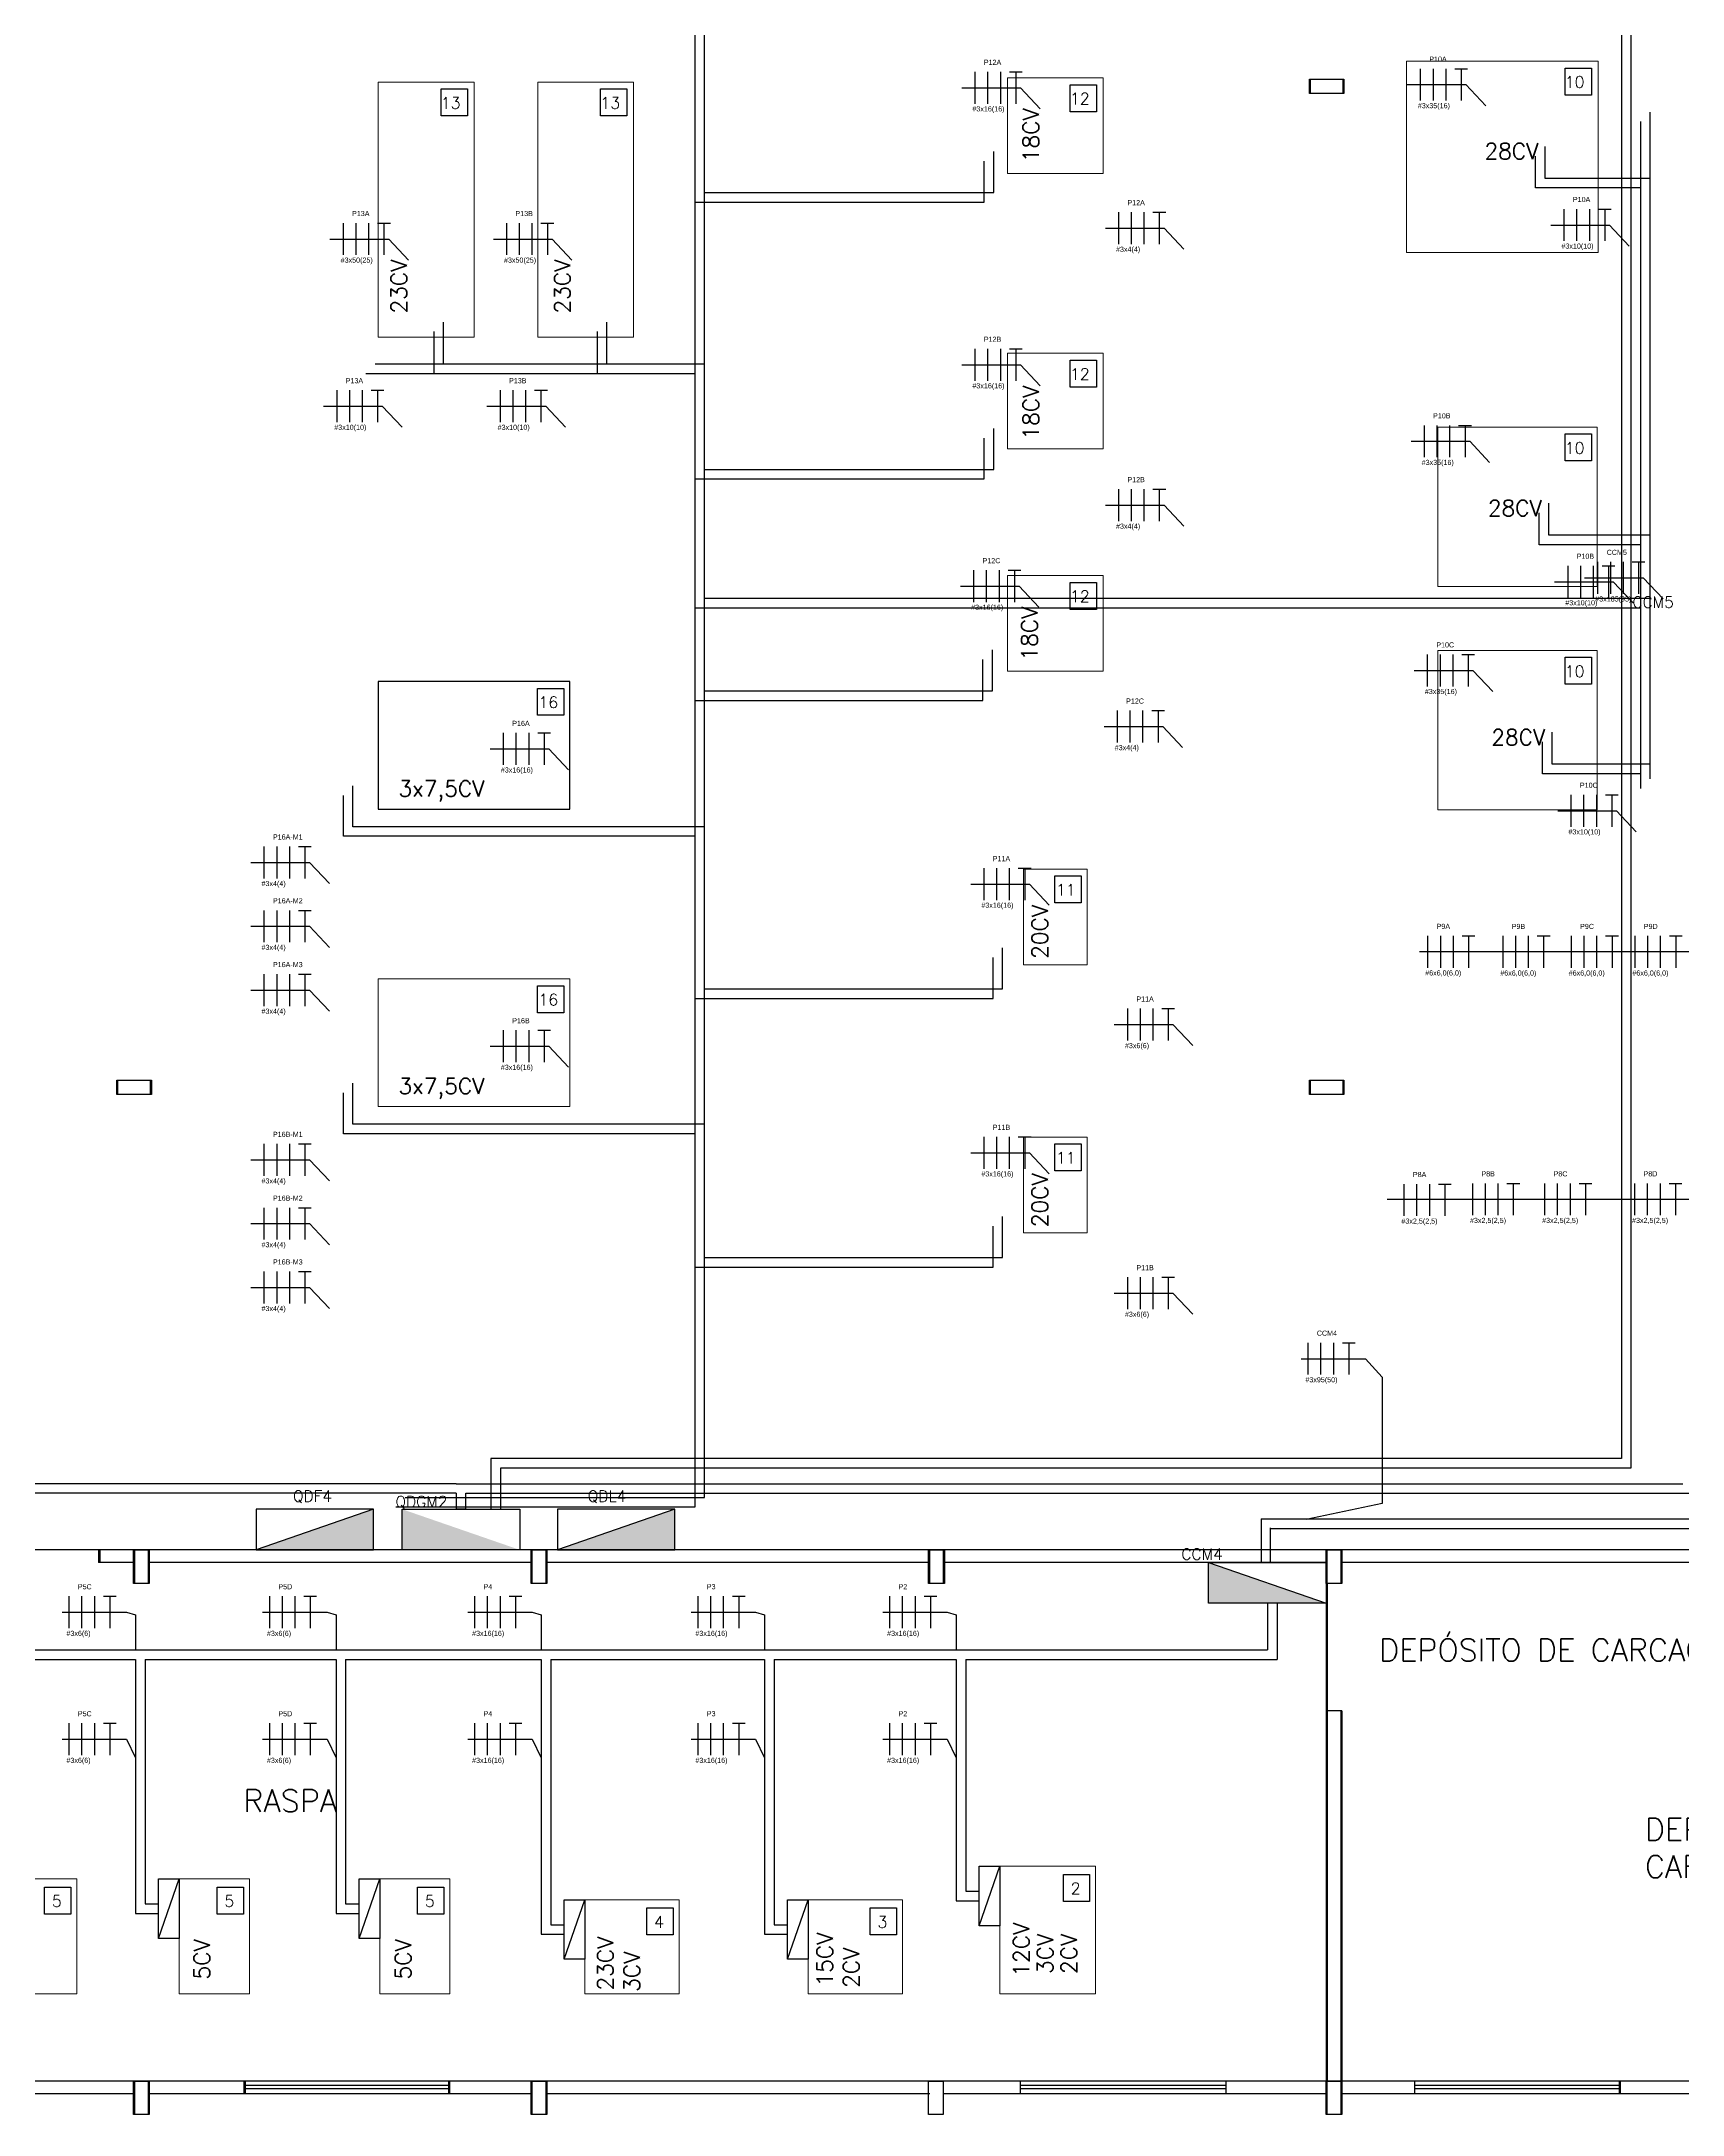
# Model space of a CAD drawing. Extents: x -543 to 641, y -146 to 322.
# Drawn here: x 241.61 to 267.32, y 140.77 to 173.26 of the extents above; entities that cross this region are included whole.
import ezdxf

# ---------------------------------------------------------------- set-up
doc = ezdxf.new("R2010")
doc.units = 0
doc.header["$MEASUREMENT"] = 0
for name, color, linetype in [('_ARQ', 5, 'Continuous'), ('_ARQ-TEXTO', 4, 'Continuous'), ('_ELT-ELETROCALHAS', 1, 'Continuous'), ('_ELT-MAQUINAS-TEXTO', 4, 'Continuous'), ('_ELT-MÁQUINAS', 3, 'Continuous'), ('_ELT-PONTO', 2, 'Continuous'), ('_ELT-PONTO-TEXTO', 4, 'Continuous'), ('_ELT_ELETRODUTOS', 6, 'Continuous'), ('ELET_FIAÇÃO', 1, 'Continuous')]:
    doc.layers.add(name, color=color, linetype=linetype)
doc.styles.add('textstyle3', font='romans')
doc.styles.add('textstyle4', font='arial.ttf')
doc.styles.add('textstyle7', font='romans__.ttf')

# ---------------------------------------------------------------- blocks, each defined once
blk = doc.blocks.new('FIACAO_LAMP_ELETRO_3FT')
at = {"layer": 'ELET_FIAÇÃO', "color": 4, "linetype": 'Continuous'}
for p, q in [((0, -0.25), (0, 0.25)), ((0.2, -0.25), (0.2, 0.25)), ((0.4, -0.25), (0.4, 0.25)), ((0.536, 0.25), (0.736, 0.25)), ((0.636, 0.25), (0.636, -0.25))]:
    blk.add_line(p, q, dxfattribs=at)
at = {"layer": 'ELET_FIAÇÃO', "color": 4, "linetype": 'Continuous', "style": 'textstyle4'}
for tag, p in [('C', (0.136, 0.36)), ('B', (-0.043, -0.37))]:
    blk.add_attdef(tag, p, '', height=0.08, dxfattribs=at)

msp = doc.modelspace()

# ---------------------------------------------------------------- hatches: boundary and pattern name
at = {"layer": '_ELT-PONTO', "linetype": 'Continuous', "transparency": 33554687}
for points in [[(246.812, 149.618), (246.812, 150.254), (244.972, 149.618)], [(249.103, 149.618), (247.263, 150.254), (247.263, 149.618)], [(251.533, 149.618), (251.533, 150.254), (249.693, 149.618)]]:
    msp.add_hatch(color=256, dxfattribs=at).paths.add_polyline_path(points, flags=0)
at = {"layer": '_ELT-PONTO'}
h = msp.add_hatch(color=256, dxfattribs=at)
h.dxf.hatch_style = 1
h.paths.add_polyline_path([(259.899, 149.418), (259.899, 148.781), (261.739, 148.781)])

# ---------------------------------------------------------------- linework, layer by layer
at = {"layer": '_ARQ'}
for p, q in [((267.966, 149.618), (224.593, 149.618)), ((267.984, 149.618), (224.611, 149.618)), ((243.052, 149.418), (242.503, 149.418)), ((243.07, 149.418), (242.521, 149.418)), ((249.281, 149.418), (243.281, 149.418)), ((249.299, 149.418), (243.299, 149.418)), ((255.51, 149.418), (249.51, 149.418)), ((255.528, 149.418), (249.528, 149.418)), ((261.739, 149.418), (255.739, 149.418)), ((261.757, 149.418), (255.757, 149.418)), ((267.968, 149.418), (261.968, 149.418)), ((267.986, 149.418), (261.986, 149.418)), ((277.768, 141.293), (224.593, 141.293)), ((277.786, 141.293), (224.611, 141.293)), ((243.052, 141.093), (237.052, 141.093)), ((243.07, 141.093), (237.07, 141.093)), ((249.281, 141.093), (243.281, 141.093)), ((249.299, 141.093), (243.299, 141.093)), ((244.787, 141.093), (244.787, 141.296)), ((244.787, 141.231), (247.984, 141.231)), ((244.787, 141.178), (247.984, 141.178)), ((244.805, 141.093), (244.805, 141.296)), ((244.805, 141.231), (248.002, 141.231)), ((244.805, 141.178), (248.002, 141.178)), ((247.987, 141.296), (247.987, 141.093)), ((248.005, 141.296), (248.005, 141.093)), ((255.51, 141.093), (249.51, 141.093)), ((255.528, 141.093), (249.528, 141.093)), ((261.739, 141.093), (255.739, 141.093)), ((261.757, 141.093), (255.757, 141.093)), ((256.951, 141.093), (256.951, 141.296)), ((256.951, 141.231), (260.148, 141.231)), ((256.951, 141.178), (260.148, 141.178)), ((256.969, 141.231), (260.166, 141.231)), ((256.969, 141.178), (260.166, 141.178)), ((260.169, 141.296), (260.169, 141.093)), ((267.966, 141.093), (261.968, 141.093)), ((267.984, 141.093), (261.986, 141.093)), ((263.132, 141.093), (263.132, 141.296)), ((263.132, 141.231), (266.329, 141.231)), ((263.132, 141.178), (266.329, 141.178)), ((263.15, 141.231), (266.347, 141.231)), ((263.15, 141.178), (266.347, 141.178)), ((266.332, 141.296), (266.332, 141.093)), ((266.35, 141.296), (266.35, 141.093))]:
    msp.add_line(p, q, dxfattribs=at)
at = {"layer": '_ARQ', "linetype": 'Continuous'}
for p, q in [((242.503, 149.618), (242.503, 149.418)), ((242.521, 149.618), (242.521, 149.418)), ((261.739, 149.093), (261.739, 141.293)), ((261.757, 149.093), (261.757, 141.293)), ((261.968, 147.093), (261.739, 147.093)), ((261.986, 147.093), (261.757, 147.093)), ((261.968, 147.093), (261.968, 141.293)), ((261.986, 147.093), (261.986, 141.293))]:
    msp.add_line(p, q, dxfattribs=at)
at = {"layer": '_ARQ'}
for points in [[(261.477, 172.668), (262.001, 172.668), (262.001, 172.439), (261.477, 172.439)], [(261.495, 172.668), (262.019, 172.668), (262.019, 172.439), (261.495, 172.439)], [(242.789, 156.981), (243.314, 156.981), (243.314, 156.752), (242.789, 156.752)], [(242.807, 156.981), (243.332, 156.981), (243.332, 156.752), (242.807, 156.752)], [(261.477, 156.981), (262.001, 156.981), (262.001, 156.752), (261.477, 156.752)], [(261.495, 156.981), (262.019, 156.981), (262.019, 156.752), (261.495, 156.752)], [(243.281, 149.618), (243.281, 149.093), (243.052, 149.093), (243.052, 149.618)], [(243.299, 149.618), (243.299, 149.093), (243.07, 149.093), (243.07, 149.618)], [(249.51, 149.618), (249.51, 149.093), (249.281, 149.093), (249.281, 149.618)], [(249.528, 149.618), (249.528, 149.093), (249.299, 149.093), (249.299, 149.618)], [(255.739, 149.618), (255.739, 149.093), (255.51, 149.093), (255.51, 149.618)], [(255.757, 149.618), (255.757, 149.093), (255.528, 149.093), (255.528, 149.618)], [(261.968, 149.618), (261.968, 149.093), (261.739, 149.093), (261.739, 149.618)], [(261.986, 149.618), (261.986, 149.093), (261.757, 149.093), (261.757, 149.618)], [(243.281, 141.293), (243.281, 140.769), (243.052, 140.769), (243.052, 141.293)], [(243.299, 141.293), (243.299, 140.769), (243.07, 140.769), (243.07, 141.293)], [(249.51, 141.293), (249.51, 140.769), (249.281, 140.769), (249.281, 141.293)], [(249.528, 141.293), (249.528, 140.769), (249.299, 140.769), (249.299, 141.293)], [(255.739, 141.293), (255.739, 140.769), (255.51, 140.769), (255.51, 141.293)], [(261.968, 141.293), (261.968, 140.769), (261.739, 140.769), (261.739, 141.293)], [(261.986, 141.293), (261.986, 140.769), (261.757, 140.769), (261.757, 141.293)]]:
    msp.add_lwpolyline(points, close=True, dxfattribs=at)
at = {"layer": '_ELT-ELETROCALHAS', "color": 254, "true_color": 0xfeeab9}
for p, q in [((248.108, 150.654), (267.332, 150.654)), ((248.108, 150.504), (248.108, 150.254)), ((248.258, 150.504), (267.482, 150.504)), ((248.258, 150.254), (248.108, 150.254)), ((260.72, 150.103), (260.72, 149.418)), ((260.72, 150.103), (267.554, 150.103)), ((260.87, 149.953), (267.704, 149.953))]:
    msp.add_line(p, q, dxfattribs=at)
at = {"layer": '_ELT-ELETROCALHAS', "color": 254}
for points in [[(247.16, 150.29), (251.85, 150.29), (251.85, 185.2)], [(247.31, 150.44), (252, 150.44), (252, 185.35)], [(266.67, 161.55), (266.67, 172)], [(266.82, 161.7), (266.82, 172.15)], [(252, 164.53), (266.82, 164.53)], [(251.85, 164.38), (266.67, 164.38)]]:
    msp.add_lwpolyline(points, dxfattribs=at)
at = {"layer": '_ELT-ELETROCALHAS', "color": 116, "true_color": 0x136734}
for points in [[(268.168, 181.355), (266.367, 181.355), (266.367, 151.048), (248.653, 151.048), (248.653, 150.254)], [(268.168, 181.205), (266.517, 181.205), (266.517, 150.898), (248.803, 150.898), (248.803, 150.254)]]:
    msp.add_lwpolyline(points, dxfattribs=at)
at = {"layer": '_ELT-ELETROCALHAS', "color": 32}
for points in [[(266.82, 171.11), (265.17, 171.11), (265.17, 171.61)], [(251.85, 170.74), (256.38, 170.74), (256.38, 171.38)], [(252, 170.89), (256.53, 170.89), (256.53, 171.53)], [(266.67, 170.96), (265.02, 170.96), (265.02, 171.46)], [(247.76, 168.05), (247.76, 168.71)], [(247.91, 168.2), (247.91, 168.86)], [(250.32, 168.05), (250.32, 168.71)], [(250.47, 168.2), (250.47, 168.86)], [(251.85, 168.05), (246.69, 168.05)], [(252, 168.2), (246.84, 168.2)], [(251.85, 166.4), (256.38, 166.4), (256.38, 167.04)], [(252, 166.55), (256.53, 166.55), (256.53, 167.19)], [(266.82, 165.52), (265.23, 165.52), (265.23, 166.02)], [(266.67, 165.37), (265.08, 165.37), (265.08, 165.87)], [(251.85, 162.93), (256.36, 162.93), (256.36, 163.57)], [(252, 163.08), (256.51, 163.08), (256.51, 163.72)], [(266.67, 161.78), (265.13, 161.78), (265.13, 162.28)], [(266.82, 161.93), (265.28, 161.93), (265.28, 162.43)], [(252, 160.95), (246.49, 160.95), (246.49, 161.59)], [(251.85, 160.8), (246.34, 160.8), (246.34, 161.44)], [(251.85, 158.26), (256.52, 158.26), (256.52, 158.9)], [(252, 158.41), (256.67, 158.41), (256.67, 159.05)], [(252, 156.29), (246.49, 156.29), (246.49, 156.93)], [(251.85, 156.14), (246.34, 156.14), (246.34, 156.78)], [(251.85, 154.05), (256.52, 154.05), (256.52, 154.69)], [(252, 154.2), (256.67, 154.2), (256.67, 154.84)]]:
    msp.add_lwpolyline(points, dxfattribs=at)
at = {"layer": '_ELT-ELETROCALHAS', "color": 254, "true_color": 0xfeeab9}
for points in [[(248.108, 150.504), (224.934, 150.504), (224.934, 166.975)], [(248.108, 150.654), (225.084, 150.654), (225.084, 166.975)], [(248.258, 150.254), (248.258, 150.504)], [(260.87, 149.418), (260.87, 149.961)]]:
    msp.add_lwpolyline(points, dxfattribs=at)
at = {"layer": '_ELT-ELETROCALHAS', "color": 32, "true_color": 0xcd6928}
for points in [[(260.822, 148.781), (260.822, 148.05)], [(260.972, 148.781), (260.972, 147.9)], [(230.809, 148.05), (260.822, 148.05)], [(240.529, 147.9), (243.083, 147.9)], [(243.083, 147.9), (243.083, 143.92), (243.445, 143.92)], [(243.233, 147.9), (243.233, 144.07), (243.445, 144.07)], [(243.233, 147.9), (246.225, 147.9)], [(246.225, 147.9), (246.225, 143.92), (246.587, 143.92)], [(246.375, 147.9), (246.375, 144.07), (246.587, 144.07)], [(246.375, 147.9), (249.44, 147.9)], [(249.44, 147.9), (249.44, 143.593), (249.802, 143.593)], [(249.59, 147.9), (249.59, 143.743), (249.802, 143.743)], [(249.59, 147.9), (252.939, 147.9)], [(252.939, 147.9), (252.939, 143.593), (253.301, 143.593)], [(253.089, 147.9), (253.089, 143.743), (253.301, 143.743)], [(253.089, 147.9), (255.943, 147.9)], [(255.943, 147.9), (255.943, 144.118), (256.305, 144.118)], [(256.093, 147.9), (256.093, 144.268), (256.305, 144.268)], [(256.093, 147.9), (260.972, 147.9)]]:
    msp.add_lwpolyline(points, dxfattribs=at)
at = {"layer": '_ELT-MAQUINAS-TEXTO'}
for points in [[(265.484, 172.84), (265.896, 172.84), (265.896, 172.417), (265.484, 172.417)], [(247.87, 172.512), (248.283, 172.512), (248.283, 172.09), (247.87, 172.09)], [(250.37, 172.512), (250.783, 172.512), (250.783, 172.09), (250.37, 172.09)], [(257.73, 172.578), (258.143, 172.578), (258.143, 172.156), (257.73, 172.156)], [(257.73, 168.262), (258.143, 168.262), (258.143, 167.839), (257.73, 167.839)], [(265.484, 167.105), (265.896, 167.105), (265.896, 166.682), (265.484, 166.682)], [(257.73, 164.778), (258.143, 164.778), (258.143, 164.356), (257.73, 164.356)], [(265.484, 163.605), (265.896, 163.605), (265.896, 163.182), (265.484, 163.182)], [(249.381, 163.119), (249.794, 163.119), (249.794, 162.697), (249.381, 162.697)], [(257.491, 160.18), (257.903, 160.18), (257.903, 159.757), (257.491, 159.757)], [(249.381, 158.458), (249.794, 158.458), (249.794, 158.036), (249.381, 158.036)], [(257.491, 155.98), (257.903, 155.98), (257.903, 155.557), (257.491, 155.557)], [(241.658, 144.333), (242.07, 144.333), (242.07, 143.91), (241.658, 143.91)], [(244.361, 144.333), (244.774, 144.333), (244.774, 143.91), (244.361, 143.91)], [(247.503, 144.333), (247.916, 144.333), (247.916, 143.91), (247.503, 143.91)], [(257.622, 144.531), (258.034, 144.531), (258.034, 144.108), (257.622, 144.108)], [(251.095, 144.006), (251.507, 144.006), (251.507, 143.583), (251.095, 143.583)], [(254.594, 144.006), (255.007, 144.006), (255.007, 143.583), (254.594, 143.583)]]:
    msp.add_lwpolyline(points, close=True, dxfattribs=at)
at = {"layer": '_ELT-MÁQUINAS', "color": 4, "lineweight": 0}
for points in [[(263.001, 169.948), (266.001, 169.948), (266.001, 172.948), (263.001, 172.948)], [(246.887, 172.62), (248.387, 172.62), (248.387, 168.62), (246.887, 168.62)], [(249.387, 172.62), (250.887, 172.62), (250.887, 168.62), (249.387, 168.62)], [(256.747, 171.187), (258.247, 171.187), (258.247, 172.687), (256.747, 172.687)], [(256.747, 166.87), (258.247, 166.87), (258.247, 168.37), (256.747, 168.37)], [(263.488, 164.713), (265.988, 164.713), (265.988, 167.213), (263.488, 167.213)], [(256.747, 163.387), (258.247, 163.387), (258.247, 164.887), (256.747, 164.887)], [(263.488, 161.213), (265.988, 161.213), (265.988, 163.713), (263.488, 163.713)], [(256.997, 158.787), (257.997, 158.787), (257.997, 160.287), (256.997, 160.287)], [(246.887, 156.565), (249.887, 156.565), (249.887, 158.565), (246.887, 158.565)], [(256.997, 154.587), (257.997, 154.587), (257.997, 156.087), (256.997, 156.087)], [(256.627, 142.659), (258.127, 142.659), (258.127, 144.659), (256.627, 144.659)], [(241.063, 144.461), (242.163, 144.461), (242.163, 142.661), (241.063, 142.661)], [(243.767, 144.461), (244.867, 144.461), (244.867, 142.661), (243.767, 142.661)], [(246.909, 144.461), (248.009, 144.461), (248.009, 142.661), (246.909, 142.661)], [(250.124, 144.134), (251.6, 144.134), (251.6, 142.659), (250.124, 142.659)], [(253.623, 144.134), (255.1, 144.134), (255.1, 142.659), (253.623, 142.659)]]:
    msp.add_lwpolyline(points, close=True, dxfattribs=at)
at = {"layer": '_ELT-MÁQUINAS', "color": 4}
msp.add_lwpolyline([(246.887, 161.226), (249.887, 161.226), (249.887, 163.226), (246.887, 163.226)], close=True, dxfattribs=at)
at = {"layer": '_ELT-PONTO', "linetype": 'Continuous'}
for p, q in [((246.812, 150.254), (244.972, 149.618)), ((251.533, 150.254), (249.693, 149.618)), ((259.899, 149.418), (261.739, 148.781)), ((256.305, 143.727), (256.627, 144.659)), ((243.445, 143.529), (243.767, 144.461)), ((246.587, 143.529), (246.909, 144.461)), ((249.802, 143.202), (250.124, 144.134)), ((253.301, 143.202), (253.623, 144.134))]:
    msp.add_line(p, q, dxfattribs=at)
for points in [[(246.812, 149.618), (246.812, 150.254), (244.972, 150.254), (244.972, 149.618)], [(247.263, 149.618), (247.263, 150.254), (249.103, 150.254), (249.103, 149.618)], [(251.533, 149.618), (251.533, 150.254), (249.693, 150.254), (249.693, 149.618)], [(259.899, 148.781), (259.899, 149.418), (261.739, 149.418), (261.739, 148.781)], [(256.627, 143.727), (256.305, 143.727), (256.305, 144.659), (256.627, 144.659)], [(243.767, 143.529), (243.445, 143.529), (243.445, 144.461), (243.767, 144.461)], [(246.909, 143.529), (246.587, 143.529), (246.587, 144.461), (246.909, 144.461)], [(250.124, 143.202), (249.802, 143.202), (249.802, 144.134), (250.124, 144.134)], [(253.623, 143.202), (253.301, 143.202), (253.301, 144.134), (253.623, 144.134)]]:
    msp.add_lwpolyline(points, close=True, dxfattribs=at)
at = {"layer": 'ELET_FIAÇÃO', "color": 7}
for p, q in [((256.03, 172.53), (256.95, 172.53)), ((263.01, 172.58), (263.93, 172.58)), ((258.28, 170.33), (259.2, 170.33)), ((265.26, 170.38), (266.18, 170.38)), ((246.13, 170.16), (247.05, 170.16)), ((248.69, 170.16), (249.61, 170.16)), ((256.03, 168.19), (256.95, 168.19)), ((246.03, 167.54), (246.95, 167.54)), ((248.59, 167.54), (249.51, 167.54)), ((263.07, 166.99), (263.99, 166.99)), ((258.28, 165.99), (259.2, 165.99)), ((256.01, 164.72), (256.93, 164.72)), ((265.32, 164.79), (266.24, 164.79)), ((265.79, 164.85), (266.71, 164.85)), ((263.12, 163.4), (264.04, 163.4)), ((258.26, 162.52), (259.18, 162.52)), ((248.64, 162.17), (249.56, 162.17)), ((265.37, 161.2), (266.29, 161.2)), ((244.89, 160.39), (245.81, 160.39)), ((256.17, 160.05), (257.09, 160.05)), ((244.89, 159.39), (245.81, 159.39)), ((244.89, 158.39), (245.81, 158.39)), ((258.42, 157.85), (259.34, 157.85)), ((248.64, 157.51), (249.56, 157.51)), ((244.89, 155.73), (245.81, 155.73)), ((256.17, 155.84), (257.09, 155.84)), ((244.89, 154.73), (245.81, 154.73)), ((244.89, 153.73), (245.81, 153.73)), ((258.42, 153.64), (259.34, 153.64))]:
    msp.add_line(p, q, dxfattribs=at)
for points in [[(256.95, 172.53), (257.26, 172.2)], [(263.93, 172.58), (264.24, 172.25)], [(259.2, 170.33), (259.51, 170)], [(266.18, 170.38), (266.49, 170.05)], [(247.05, 170.16), (247.36, 169.83)], [(249.61, 170.16), (249.92, 169.83)], [(256.95, 168.19), (257.26, 167.86)], [(246.95, 167.54), (247.26, 167.21)], [(249.51, 167.54), (249.82, 167.21)], [(263.99, 166.99), (264.3, 166.66)], [(259.2, 165.99), (259.51, 165.66)], [(256.93, 164.72), (257.24, 164.39)], [(266.24, 164.79), (266.55, 164.46)], [(266.71, 164.85), (267.02, 164.52)], [(264.04, 163.4), (264.35, 163.07)], [(259.18, 162.52), (259.49, 162.19)], [(249.56, 162.17), (249.87, 161.84)], [(266.29, 161.2), (266.6, 160.87)], [(245.81, 160.39), (246.12, 160.06)], [(257.09, 160.05), (257.4, 159.72)], [(245.81, 159.39), (246.12, 159.06)], [(245.81, 158.39), (246.12, 158.06)], [(259.34, 157.85), (259.65, 157.52)], [(249.56, 157.51), (249.87, 157.18)], [(245.81, 155.73), (246.12, 155.4)], [(257.09, 155.84), (257.4, 155.51)], [(245.81, 154.73), (246.12, 154.4)], [(245.81, 153.73), (246.12, 153.4)], [(259.34, 153.64), (259.65, 153.31)], [(261.348, 152.614), (262.358, 152.614)], [(241.933, 148.64), (242.943, 148.64)], [(245.075, 148.64), (246.085, 148.64)], [(248.29, 148.64), (249.3, 148.64)], [(251.789, 148.64), (252.799, 148.64)], [(254.793, 148.64), (255.803, 148.64)], [(241.933, 146.65), (242.943, 146.65)], [(245.075, 146.65), (246.085, 146.65)], [(248.29, 146.65), (249.3, 146.65)], [(251.789, 146.65), (252.799, 146.65)], [(254.793, 146.65), (255.803, 146.65)]]:
    msp.add_lwpolyline(points, dxfattribs=at)
at = {"layer": 'ELET_FIAÇÃO', "color": 7, "linetype": 'Continuous'}
for points in [[(267.82, 158.988), (263.201, 158.988)], [(267.82, 155.111), (262.696, 155.111)], [(262.358, 152.614), (262.618, 152.324), (262.618, 150.344), (261.428, 150.094)], [(242.943, 148.64), (243.083, 148.6), (243.083, 148.05)], [(246.085, 148.64), (246.225, 148.6), (246.225, 148.05)], [(249.3, 148.64), (249.44, 148.6), (249.44, 148.05)], [(252.799, 148.64), (252.939, 148.6), (252.939, 148.05)], [(255.803, 148.64), (255.943, 148.6), (255.943, 148.05)], [(242.943, 146.65), (243.083, 146.36)], [(246.085, 146.65), (246.225, 146.36)], [(249.3, 146.65), (249.44, 146.36)], [(252.799, 146.65), (252.939, 146.36)], [(255.803, 146.65), (255.943, 146.36)]]:
    msp.add_lwpolyline(points, dxfattribs=at)

# ---------------------------------------------------------------- block references
at = {"layer": '_ELT_ELETRODUTOS', "color": 116, "true_color": 0x136734}
for p, values in [((256.24, 172.53), {'B': '#3x16(16)', 'C': 'P12A'}), ((263.22, 172.58), {'B': '#3x35(16)', 'C': 'P10A'}), ((246.34, 170.16), {'B': '#3x50(25)', 'C': 'P13A'}), ((248.9, 170.16), {'B': '#3x50(25)', 'C': 'P13B'}), ((258.49, 170.33), {'B': '#3x4(4)', 'C': 'P12A'}), ((265.47, 170.38), {'B': '#3x10(10)', 'C': 'P10A'}), ((256.24, 168.19), {'B': '#3x16(16)', 'C': 'P12B'}), ((246.24, 167.54), {'B': '#3x10(10)', 'C': 'P13A'}), ((248.8, 167.54), {'B': '#3x10(10)', 'C': 'P13B'}), ((263.28, 166.99), {'B': '#3x35(16)', 'C': 'P10B'}), ((258.49, 165.99), {'B': '#3x4(4)', 'C': 'P12B'}), ((256.22, 164.72), {'B': '#3x16(16)', 'C': 'P12C'}), ((265.53, 164.79), {'B': '#3x10(10)', 'C': 'P10B'}), ((266, 164.85), {'B': '#3x185(95)', 'C': 'CCM5'}), ((263.33, 163.4), {'B': '#3x35(16)', 'C': 'P10C'}), ((258.47, 162.52), {'B': '#3x4(4)', 'C': 'P12C'}), ((248.85, 162.17), {'B': '#3x16(16)', 'C': 'P16A'}), ((265.58, 161.2), {'B': '#3x10(10)', 'C': 'P10C'}), ((245.1, 160.39), {'B': '#3x4(4)', 'C': 'P16A-M1'}), ((256.38, 160.05), {'B': '#3x16(16)', 'C': 'P11A'}), ((245.1, 159.39), {'B': '#3x4(4)', 'C': 'P16A-M2'}), ((263.335, 158.989), {'B': '#6x6,0(6,0)', 'C': 'P9A'}), ((264.512, 158.988), {'B': '#6x6,0(6,0)', 'C': 'P9B'}), ((265.584, 158.988), {'B': '#6x6,0(6,0)', 'C': 'P9C'}), ((266.582, 158.988), {'B': '#6x6,0(6,0)', 'C': 'P9D'}), ((245.1, 158.39), {'B': '#3x4(4)', 'C': 'P16A-M3'}), ((258.63, 157.85), {'B': '#3x6(6)', 'C': 'P11A'}), ((248.85, 157.51), {'B': '#3x16(16)', 'C': 'P16B'}), ((256.38, 155.84), {'B': '#3x16(16)', 'C': 'P11B'}), ((245.1, 155.73), {'B': '#3x4(4)', 'C': 'P16B-M1'}), ((262.963, 155.1), {'B': '#3x2,5(2,5)', 'C': 'P8A'}), ((264.037, 155.111), {'B': '#3x2,5(2,5)', 'C': 'P8B'}), ((265.168, 155.111), {'B': '#3x2,5(2,5)', 'C': 'P8C'}), ((266.577, 155.111), {'B': '#3x2,5(2,5)', 'C': 'P8D'}), ((245.1, 154.73), {'B': '#3x4(4)', 'C': 'P16B-M2'}), ((245.1, 153.73), {'B': '#3x4(4)', 'C': 'P16B-M3'}), ((258.63, 153.64), {'B': '#3x6(6)', 'C': 'P11B'})]:
    msp.add_blockref('FIACAO_LAMP_ELETRO_3FT', p, dxfattribs=at).add_auto_attribs(values)
at = {"layer": '_ELT_ELETRODUTOS'}
ref = msp.add_blockref('FIACAO_LAMP_ELETRO_3FT', (261.458, 152.614), dxfattribs=at)
ref.add_attrib('C', 'CCM4', (261.594, 152.974), dxfattribs={"layer": 'ELET_FIAÇÃO', "color": 4, "height": 0.08, "style": 'textstyle4'})
ref.add_attrib('B', '#3x95(50)', (261.415, 152.244), dxfattribs={"layer": 'ELET_FIAÇÃO', "color": 4, "height": 0.08, "style": 'textstyle4'})
ref = msp.add_blockref('FIACAO_LAMP_ELETRO_3FT', (242.043, 148.64), dxfattribs=at)
ref.add_attrib('C', 'P5C', (242.179, 149), dxfattribs={"layer": 'ELET_FIAÇÃO', "color": 4, "height": 0.08, "style": 'textstyle4'})
ref.add_attrib('B', '#3x6(6)', (242, 148.27), dxfattribs={"layer": 'ELET_FIAÇÃO', "color": 4, "height": 0.08, "style": 'textstyle4'})
ref = msp.add_blockref('FIACAO_LAMP_ELETRO_3FT', (245.185, 148.64), dxfattribs=at)
ref.add_attrib('C', 'P5D', (245.321, 149), dxfattribs={"layer": 'ELET_FIAÇÃO', "color": 4, "height": 0.08, "style": 'textstyle4'})
ref.add_attrib('B', '#3x6(6)', (245.142, 148.27), dxfattribs={"layer": 'ELET_FIAÇÃO', "color": 4, "height": 0.08, "style": 'textstyle4'})
ref = msp.add_blockref('FIACAO_LAMP_ELETRO_3FT', (248.4, 148.64), dxfattribs=at)
ref.add_attrib('C', 'P4', (248.536, 149), dxfattribs={"layer": 'ELET_FIAÇÃO', "color": 4, "height": 0.08, "style": 'textstyle4'})
ref.add_attrib('B', '#3x16(16)', (248.357, 148.27), dxfattribs={"layer": 'ELET_FIAÇÃO', "color": 4, "height": 0.08, "style": 'textstyle4'})
ref = msp.add_blockref('FIACAO_LAMP_ELETRO_3FT', (251.899, 148.64), dxfattribs=at)
ref.add_attrib('C', 'P3', (252.035, 149), dxfattribs={"layer": 'ELET_FIAÇÃO', "color": 4, "height": 0.08, "style": 'textstyle4'})
ref.add_attrib('B', '#3x16(16)', (251.856, 148.27), dxfattribs={"layer": 'ELET_FIAÇÃO', "color": 4, "height": 0.08, "style": 'textstyle4'})
ref = msp.add_blockref('FIACAO_LAMP_ELETRO_3FT', (254.903, 148.64), dxfattribs=at)
ref.add_attrib('C', 'P2', (255.039, 149), dxfattribs={"layer": 'ELET_FIAÇÃO', "color": 4, "height": 0.08, "style": 'textstyle4'})
ref.add_attrib('B', '#3x16(16)', (254.86, 148.27), dxfattribs={"layer": 'ELET_FIAÇÃO', "color": 4, "height": 0.08, "style": 'textstyle4'})
ref = msp.add_blockref('FIACAO_LAMP_ELETRO_3FT', (242.043, 146.65), dxfattribs=at)
ref.add_attrib('C', 'P5C', (242.179, 147.01), dxfattribs={"layer": 'ELET_FIAÇÃO', "color": 4, "height": 0.08, "style": 'textstyle4'})
ref.add_attrib('B', '#3x6(6)', (242, 146.28), dxfattribs={"layer": 'ELET_FIAÇÃO', "color": 4, "height": 0.08, "style": 'textstyle4'})
ref = msp.add_blockref('FIACAO_LAMP_ELETRO_3FT', (245.185, 146.65), dxfattribs=at)
ref.add_attrib('C', 'P5D', (245.321, 147.01), dxfattribs={"layer": 'ELET_FIAÇÃO', "color": 4, "height": 0.08, "style": 'textstyle4'})
ref.add_attrib('B', '#3x6(6)', (245.142, 146.28), dxfattribs={"layer": 'ELET_FIAÇÃO', "color": 4, "height": 0.08, "style": 'textstyle4'})
ref = msp.add_blockref('FIACAO_LAMP_ELETRO_3FT', (248.4, 146.65), dxfattribs=at)
ref.add_attrib('C', 'P4', (248.536, 147.01), dxfattribs={"layer": 'ELET_FIAÇÃO', "color": 4, "height": 0.08, "style": 'textstyle4'})
ref.add_attrib('B', '#3x16(16)', (248.357, 146.28), dxfattribs={"layer": 'ELET_FIAÇÃO', "color": 4, "height": 0.08, "style": 'textstyle4'})
ref = msp.add_blockref('FIACAO_LAMP_ELETRO_3FT', (251.899, 146.65), dxfattribs=at)
ref.add_attrib('C', 'P3', (252.035, 147.01), dxfattribs={"layer": 'ELET_FIAÇÃO', "color": 4, "height": 0.08, "style": 'textstyle4'})
ref.add_attrib('B', '#3x16(16)', (251.856, 146.28), dxfattribs={"layer": 'ELET_FIAÇÃO', "color": 4, "height": 0.08, "style": 'textstyle4'})
ref = msp.add_blockref('FIACAO_LAMP_ELETRO_3FT', (254.903, 146.65), dxfattribs=at)
ref.add_attrib('C', 'P2', (255.039, 147.01), dxfattribs={"layer": 'ELET_FIAÇÃO', "color": 4, "height": 0.08, "style": 'textstyle4'})
ref.add_attrib('B', '#3x16(16)', (254.86, 146.28), dxfattribs={"layer": 'ELET_FIAÇÃO', "color": 4, "height": 0.08, "style": 'textstyle4'})

# ---------------------------------------------------------------- texts
at = {"layer": '_ARQ-TEXTO', "style": 'textstyle3'}
for s, p in [('DEPÓSITO DE CARCAÇAS', (262.57, 147.873)), ('RASPA', (244.773, 145.51))]:
    msp.add_text(s, height=0.35, dxfattribs=at).set_placement(p)
at = {"layer": '_ARQ-TEXTO', "linetype": 'Continuous', "insert": (266.735, 145.413), "char_height": 0.35, "width": 6.968, "attachment_point": 1, "style": 'textstyle7'}
msp.add_mtext('DEPÓSITO DE \\PCARCAÇAS 1', dxfattribs=at)
at = {"layer": '_ELT-MAQUINAS-TEXTO', "style": 'textstyle3'}
for s, height, p in [('10', 0.18, (265.48, 172.531)), ('13', 0.18, (247.867, 172.203)), ('13', 0.18, (250.367, 172.203)), ('12', 0.18, (257.726, 172.27)), ('28CV', 0.25, (264.222, 171.412)), ('12', 0.18, (257.726, 167.953)), ('10', 0.18, (265.48, 166.796)), ('28CV', 0.25, (264.275, 165.819)), ('12', 0.18, (257.726, 164.47)), ('10', 0.18, (265.48, 163.296)), ('16', 0.18, (249.397, 162.811)), ('28CV', 0.25, (264.328, 162.227)), ('3x7,5CV', 0.25, (247.203, 161.423)), ('11', 0.18, (257.506, 159.872)), ('16', 0.18, (249.397, 158.15)), ('3x7,5CV', 0.25, (247.203, 156.762)), ('11', 0.18, (257.506, 155.672)), ('2', 0.18, (257.737, 144.222)), ('5', 0.18, (241.773, 144.024)), ('5', 0.18, (244.476, 144.024)), ('5', 0.18, (247.618, 144.024)), ('4', 0.18, (251.21, 143.697)), ('3', 0.18, (254.709, 143.697))]:
    msp.add_text(s, height=height, dxfattribs=at).set_placement(p)
for s, p in [('18CV', (257.239, 171.364)), ('23CV', (247.336, 168.993)), ('23CV', (249.896, 168.993)), ('18CV', (257.239, 167.017)), ('18CV', (257.216, 163.554)), ('20CV', (257.379, 158.881)), ('20CV', (257.379, 154.674)), ('15CV', (254.008, 142.775)), ('12CV', (257.087, 142.93)), ('5CV', (244.249, 142.885)), ('5CV', (247.4, 142.885)), ('23CV', (250.57, 142.712)), ('3CV', (250.985, 142.692)), ('2CV', (254.423, 142.754)), ('3CV', (257.46, 142.971)), ('2CV', (257.834, 142.971))]:
    msp.add_text(s, height=0.25, rotation=90, dxfattribs=at).set_placement(p)
at = {"layer": '_ELT-PONTO-TEXTO', "style": 'textstyle3'}
for s, p in [('CCM5', (266.54, 164.382)), ('QDF4', (245.55, 150.371)), ('QDGM2', (247.156, 150.285)), ('QDL4', (250.169, 150.371)), ('CCM4', (259.471, 149.463))]:
    msp.add_text(s, height=0.176, dxfattribs=at).set_placement(p)

doc.saveas('drawing.dxf')
